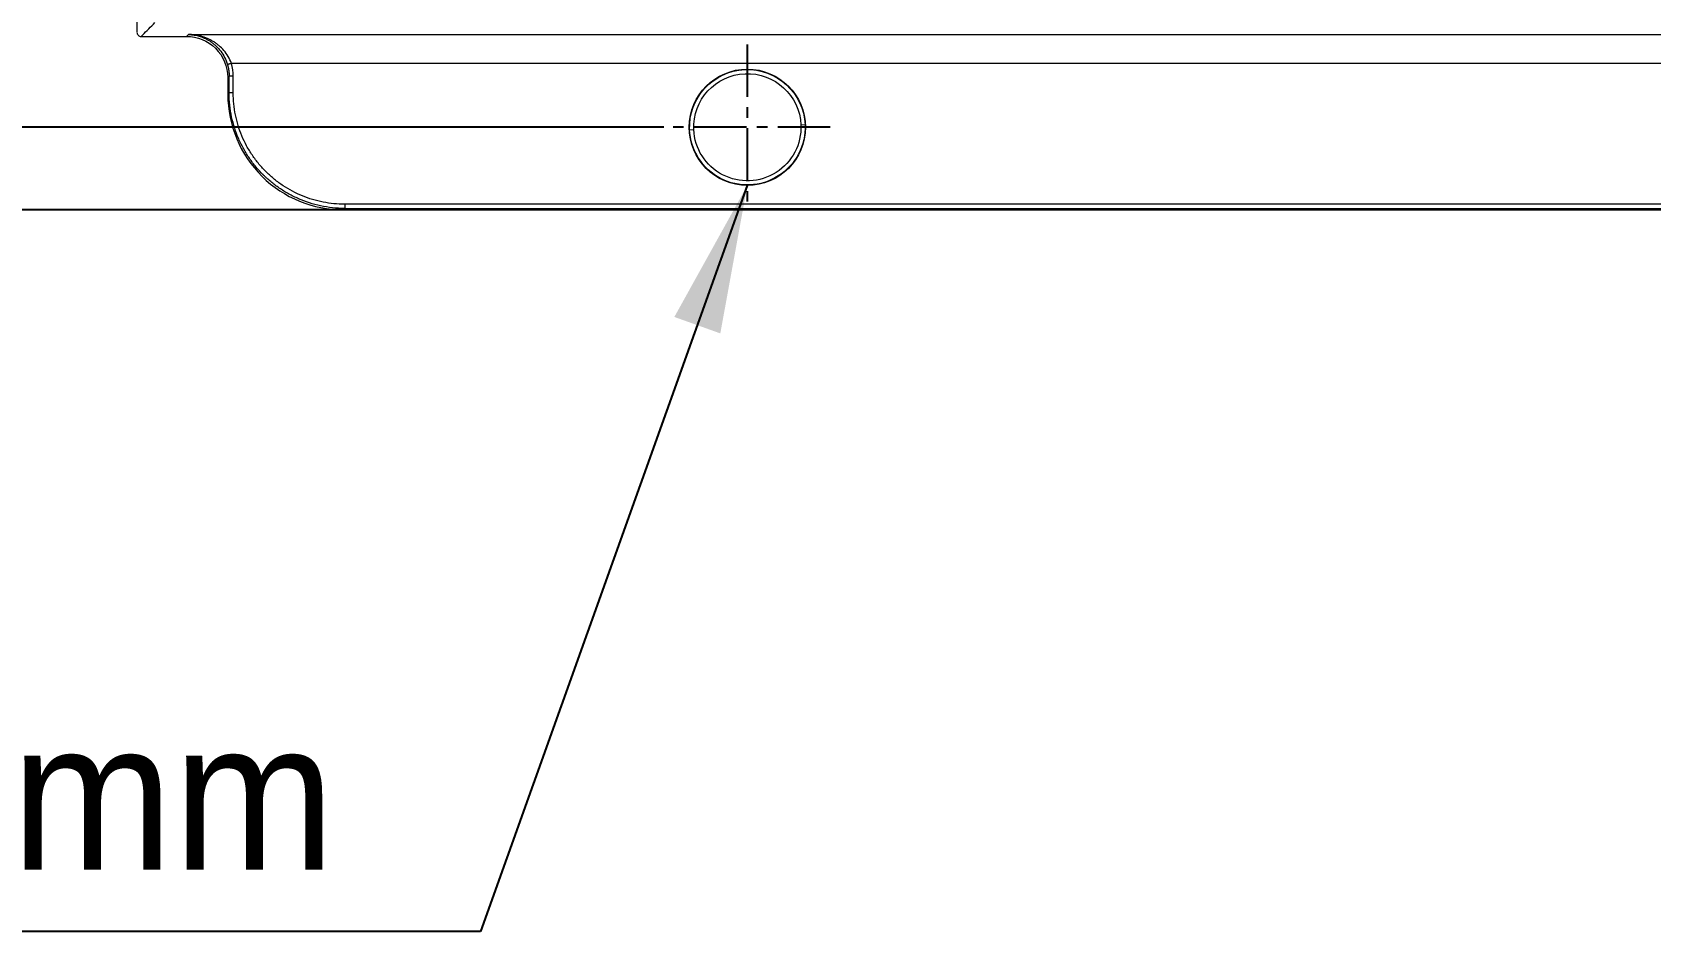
# Model space of a CAD drawing. Header units: millimetres. Extents: x 11618 to 13994, y -5897 to -2537.
# Drawn here: x 12061.7 to 12257.8, y -4918.8 to -4809.7 of the extents above; entities that cross this region are included whole.
import ezdxf

# ---------------------------------------------------------------- set-up
doc = ezdxf.new("R2010")
doc.units = ezdxf.units.MM
doc.linetypes.add('CENTERX2', pattern=[101.6, 63.5, -12.7, 12.7, -12.7])
doc.layers.add('CENTER', color=1, linetype='CENTERX2')
doc.layers.add('DIM', color=3, linetype='Continuous', lineweight=13)
doc.styles.get("Standard").update_dxf_attribs({"font": 'arial.ttf'})
doc.dimstyles.get("Standard").update_dxf_attribs({"dimtxt": 0.18, "dimasz": 0.18, "dimexe": 0.18, "dimexo": 0.0625, "dimgap": 0.09, "dimtad": 0, "dimtih": 1, "dimtoh": 1, "dimdec": 1, "dimdsep": 46, "dimtxsty": 'Standard', "dimcen": 0.09, "dimadec": 0, "dimazin": 0, "dimtfac": 1, "dimtdec": 1, "dimtofl": 0, "dimtmove": 0, "dimatfit": 3, "dimfxl": 1, "dimtolj": 1, "dimtzin": 0, "dimarcsym": 0})

# ---------------------------------------------------------------- blocks, each defined once
blk = doc.blocks.new('*D13')
at = {"layer": 'Defpoints', "color": 0, "transparency": 16777216}
for p in [(12138.27, -4678.24), (12022.83, -4821.24), (12138.27, -4821.24)]:
    blk.add_point(p, dxfattribs=at)
at = {"layer": 'DIM', "color": 0, "lineweight": -2, "transparency": 16777216}
for p, q in [((12138.21, -4678.24), (12022.65, -4678.24)), ((12022.83, -4696.24), (12022.83, -4735.54)), ((12022.83, -4803.24), (12022.83, -4763.94)), ((12138.21, -4821.24), (12022.65, -4821.24))]:
    blk.add_line(p, q, dxfattribs=at)
at = {"layer": 'DIM', "color": 0, "transparency": 16777216}
for points in [[(12019.83, -4696.24), (12025.83, -4696.24), (12022.83, -4678.24)], [(12019.83, -4803.24), (12025.83, -4803.24), (12022.83, -4821.24)]]:
    blk.add_solid(points, dxfattribs=at)
at = {"layer": 'DIM', "color": 0, "transparency": 16777216, "insert": (12022.83, -4749.74), "char_height": 18, "attachment_point": 5}
blk.add_mtext('\\A1;143', dxfattribs=at)
blk = doc.blocks.new('*D36')
at = {"layer": 'Defpoints', "color": 0, "transparency": 16777216}
for p in [(12085.32, -4652.66), (11956.75, -4831.24), (12099.35, -4831.24)]:
    blk.add_point(p, dxfattribs=at)
at = {"layer": 'DIM', "color": 0, "lineweight": -2, "transparency": 16777216}
for p, q in [((12085.26, -4652.66), (11956.57, -4652.66)), ((11956.75, -4670.66), (11956.75, -4727.76)), ((11956.75, -4813.24), (11956.75, -4756.14)), ((12099.29, -4831.24), (11956.57, -4831.24))]:
    blk.add_line(p, q, dxfattribs=at)
at = {"layer": 'DIM', "color": 0, "transparency": 16777216}
for points in [[(11953.75, -4670.66), (11959.75, -4670.66), (11956.75, -4652.66)], [(11953.75, -4813.24), (11959.75, -4813.24), (11956.75, -4831.24)]]:
    blk.add_solid(points, dxfattribs=at)
at = {"layer": 'DIM', "color": 0, "transparency": 16777216, "insert": (11956.75, -4741.95), "char_height": 18, "attachment_point": 5}
blk.add_mtext('\\A1;178.5', dxfattribs=at)

msp = doc.modelspace()

# ---------------------------------------------------------------- linework, layer by layer
at = {"linetype": 'Continuous', "lineweight": 18}
for p, q in [((12074.03, -4682.27), (12074.35, -4809.73)), ((12074.85, -4810.23), (12080.36, -4810.23)), ((12085.35, -4815.23), (12085.35, -4817.24)), ((12085.52, -4817.08), (12085.52, -4815.06)), ((12099.35, -4831.24), (12538.81, -4831.24)), ((12099.52, -4831.08), (12538.82, -4831.08))]:
    msp.add_line(p, q, dxfattribs=at)
at = {"linetype": 'Continuous', "lineweight": 13}
for p, q in [((12080.36, -4810.23), (12080.59, -4810)), ((12080.59, -4810), (12299.08, -4810)), ((12299.07, -4813.5), (12085.79, -4813.5)), ((12085.52, -4815.06), (12085.35, -4815.23)), ((12086.02, -4815.06), (12085.52, -4815.06)), ((12086.02, -4817.08), (12086.02, -4815.06)), ((12141.32, -4821.54), (12141.82, -4821.52)), ((12155.31, -4820.94), (12154.81, -4820.97)), ((12099.35, -4831.24), (12099.52, -4831.08)), ((12099.35, -4831.24), (12099.52, -4831.08))]:
    msp.add_line(p, q, dxfattribs=at)
at = {"linetype": 'Continuous', "lineweight": 18, "extrusion": (0, 0, -1)}
for radius, start, end in [(7, 357.5715, 177.5715), (7.05, 270, 90), (7.05, 90, 270), (7, 177.5715, 357.5715)]:
    msp.add_arc((-12148.32, -4821.24), radius, start, end, dxfattribs=at)
at = {"linetype": 'Continuous', "lineweight": 13, "extrusion": (0, 0, -1)}
for start, end in [(357.5715, 177.5715), (177.5715, 357.5715)]:
    msp.add_arc((-12148.32, -4821.24), 6.5, start, end, dxfattribs=at)
at = {"linetype": 'Continuous', "lineweight": 18}
for centre, major_axis, start_param, end_param in [((12074.85, -4809.73), (0.351, 0.356), 2.352313, 3.141593), ((12074.85, -4809.73), (0.351, 0.356), 3.141593, 3.920286), ((12099.36, -4817.24), (9.84, 9.97), 2.349791, 3.141593), ((12099.36, -4817.24), (9.84, 9.97), 3.141593, 3.920286)]:
    msp.add_ellipse(centre, major_axis=major_axis, ratio=0.999699, start_param=start_param, end_param=end_param, dxfattribs=at)
at = {"linetype": 'Continuous', "lineweight": 18, "extrusion": (0, 0, -1)}
for start_param, end_param in [(2.362899, 3.141593), (3.141593, 3.933395)]:
    msp.add_ellipse((12080.35, -4815.23), major_axis=(-3.51, -3.56), ratio=0.999699, start_param=start_param, end_param=end_param, dxfattribs=at)
at = {"linetype": 'Continuous', "lineweight": 13}
for points in [[(12075.03, -4810.06), (12075.52, -4809.55), (12076.02, -4809.05), (12076.52, -4808.55)], [(12074.85, -4810.23), (12074.91, -4810.17), (12074.97, -4810.11), (12075.03, -4810.06)], [(12086.02, -4815.06), (12086.02, -4814.53), (12085.94, -4814), (12085.79, -4813.5)], [(12085.52, -4817.08), (12085.46, -4817.13), (12085.41, -4817.19), (12085.35, -4817.24)], [(12538.82, -4830.58), (12392.38, -4830.58), (12245.95, -4830.58), (12099.52, -4830.58)]]:
    msp.add_open_spline(points, degree=3, dxfattribs=at)
at = {"linetype": 'Continuous', "lineweight": 18}
for points, knots in [([(12085.79, -4813.5), (12085.59, -4812.91), (12085.28, -4812.39), (12084.7, -4811.72), (12084.39, -4811.42), (12083.95, -4811.07), (12083.66, -4810.88), (12083.42, -4810.74), (12083.18, -4810.62), (12082.76, -4810.42), (12082.38, -4810.28), (12081.62, -4810.07), (12081.1, -4810), (12080.59, -4810)], [0, 0, 0, 0, 0.25, 0.25, 0.375, 0.4375, 0.5, 0.53125, 0.5625, 0.625, 0.75, 0.75, 1, 1, 1, 1]), ([(12080.59, -4810), (12081.05, -4810), (12081.53, -4810.08), (12082.22, -4810.3), (12082.56, -4810.43), (12082.94, -4810.64), (12083.16, -4810.78), (12083.37, -4810.92), (12083.64, -4811.12), (12084.04, -4811.48), (12084.33, -4811.79), (12084.84, -4812.49), (12085.13, -4813.03), (12085.31, -4813.64)], [0, 0, 0, 0, 0.25, 0.25, 0.375, 0.4375, 0.46875, 0.5, 0.5625, 0.625, 0.75, 0.75, 1, 1, 1, 1]), ([(12099.52, -4831.08), (12099.02, -4831.08), (12098.53, -4831.05), (12097.56, -4830.95), (12097.08, -4830.87), (12096.14, -4830.67), (12095.69, -4830.55), (12094.8, -4830.26), (12094.36, -4830.1), (12093.52, -4829.73), (12093.11, -4829.53), (12092.33, -4829.1), (12091.95, -4828.86), (12091.23, -4828.37), (12090.89, -4828.11), (12090.39, -4827.69), (12090.23, -4827.55), (12090, -4827.34), (12089.88, -4827.23), (12089.75, -4827.1), (12089.68, -4827.04), (12089.66, -4827.01), (12089.64, -4826.99), (12089.63, -4826.98), (12089.32, -4826.68), (12089.04, -4826.37), (12088.49, -4825.71), (12088.23, -4825.37), (12087.73, -4824.64), (12087.5, -4824.27), (12087.06, -4823.48), (12086.86, -4823.08), (12086.5, -4822.24), (12086.33, -4821.8), (12086.05, -4820.91), (12085.92, -4820.45), (12085.72, -4819.52), (12085.65, -4819.04), (12085.54, -4818.07), (12085.52, -4817.58), (12085.52, -4817.08)], [0, 0, 0, 0, 0.0625, 0.0625, 0.125, 0.125, 0.1875, 0.1875, 0.25, 0.25, 0.3125, 0.3125, 0.375, 0.375, 0.4375, 0.4375, 0.46875, 0.46875, 0.484375, 0.492187, 0.496094, 0.498047, 0.498047, 0.5, 0.5, 0.5625, 0.5625, 0.625, 0.625, 0.6875, 0.6875, 0.75, 0.75, 0.8125, 0.8125, 0.875, 0.875, 0.9375, 0.9375, 1, 1, 1, 1])]:
    msp.add_open_spline(points, degree=3, knots=knots, dxfattribs=at)
at = {"linetype": 'Continuous', "lineweight": 13}
for points, weights in [([(12085.79, -4813.5), (12085.51, -4813.58), (12085.32, -4813.64), (12085.31, -4813.64)], [0.999999572668, 0.80977536127, 0.809775124219, 0.999998861517]), ([(12085.31, -4813.64), (12085.45, -4814.1), (12085.52, -4814.58), (12085.52, -4815.06)], [0.999998861517, 0.999998859929, 0.999998857918, 0.999998855566])]:
    msp.add_rational_spline(points, weights, degree=3, dxfattribs=at)
for points in [[(12086.02, -4817.08), (12085.99, -4817.08), (12085.95, -4817.08), (12085.89, -4817.08), (12085.86, -4817.08), (12085.8, -4817.08), (12085.77, -4817.08), (12085.72, -4817.08), (12085.69, -4817.08), (12085.64, -4817.08), (12085.62, -4817.08), (12085.59, -4817.08), (12085.57, -4817.08), (12085.55, -4817.08), (12085.54, -4817.08), (12085.52, -4817.08), (12085.52, -4817.08), (12085.52, -4817.08)], [(12090.03, -4826.68), (12089.72, -4826.37), (12089.42, -4826.04), (12088.85, -4825.36), (12088.58, -4825), (12088.08, -4824.26), (12087.85, -4823.88), (12087.43, -4823.1), (12087.23, -4822.69), (12086.89, -4821.87), (12086.74, -4821.45), (12086.48, -4820.6), (12086.37, -4820.17), (12086.19, -4819.3), (12086.13, -4818.85), (12086.04, -4817.97), (12086.02, -4817.52), (12086.02, -4817.08)], [(12099.52, -4830.58), (12099.08, -4830.58), (12098.64, -4830.55), (12097.77, -4830.47), (12097.33, -4830.41), (12096.47, -4830.24), (12096.05, -4830.13), (12095.21, -4829.88), (12094.8, -4829.73), (12093.99, -4829.4), (12093.59, -4829.21), (12092.81, -4828.8), (12092.44, -4828.58), (12091.71, -4828.1), (12091.35, -4827.84), (12090.67, -4827.28), (12090.35, -4826.99), (12090.03, -4826.68)], [(12099.52, -4830.58), (12099.52, -4830.61), (12099.52, -4830.64), (12099.52, -4830.7), (12099.52, -4830.74), (12099.52, -4830.8), (12099.52, -4830.82), (12099.52, -4830.88), (12099.52, -4830.9), (12099.52, -4830.95), (12099.52, -4830.97), (12099.52, -4831.01), (12099.52, -4831.02), (12099.52, -4831.05), (12099.52, -4831.06), (12099.52, -4831.07), (12099.52, -4831.07), (12099.52, -4831.08)]]:
    msp.add_open_spline(points, degree=3, knots=[0, 0, 0, 0, 0.125, 0.125, 0.25, 0.25, 0.375, 0.375, 0.5, 0.5, 0.625, 0.625, 0.75, 0.75, 0.875, 0.875, 1, 1, 1, 1], dxfattribs=at)
at = {"layer": 'CENTER', "ltscale": 0.1}
for p, q in [((12148.32, -4811.19), (12148.32, -4831.29)), ((12158.37, -4821.24), (12138.27, -4821.24))]:
    msp.add_line(p, q, dxfattribs=at)

# ---------------------------------------------------------------- texts
at = {"layer": 'DIM', "color": 3, "insert": (11997.85, -4903.25), "char_height": 18, "attachment_point": 5}
msp.add_mtext_dynamic_manual_height_columns('4-%%C6.5 {\\fGulim|b0|i0|c129|p50;깊이 40mm}', width=324.2946, gutter_width=1, heights=[0], dxfattribs=at)

# ---------------------------------------------------------------- dimensions: what is measured, and where the dimension line sits
at = {"layer": 'DIM', "color": 3}
dim = msp.add_linear_dim(base=(11956.75, -4831.24), p1=(12085.32, -4652.66), p2=(12099.35, -4831.24), angle=90, text='178.5', dimstyle='Standard', override={"dimtxt": 18, "dimasz": 18, "dimgap": 5}, dxfattribs=at)
dim.commit()
dim.dimension.update_dxf_attribs({"geometry": '*D36', "text_midpoint": (11956.75, -4741.95)})
dim = msp.add_linear_dim(base=(12022.83, -4821.24), p1=(12138.27, -4678.24), p2=(12138.27, -4821.24), angle=90, dimstyle='Standard', override={"dimtxt": 18, "dimasz": 18, "dimgap": 5}, dxfattribs=at)
dim.commit()
dim.dimension.update_dxf_attribs({"geometry": '*D13', "text_midpoint": (12022.83, -4749.74)})

# ---------------------------------------------------------------- leaders
msp.add_leader([(12148.32, -4828.29), (12115.97, -4918.78), (11883.13, -4918.78)], dimstyle='Standard', override={"dimtxt": 15, "dimasz": 18, "dimgap": 3}, dxfattribs=at)

doc.saveas('drawing.dxf')
